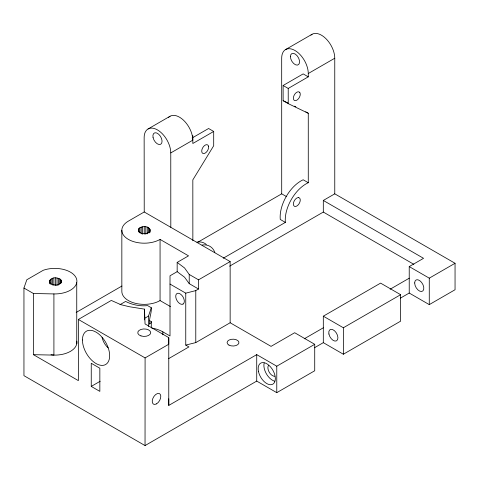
<?xml version="1.0" encoding="UTF-8"?>
<svg xmlns="http://www.w3.org/2000/svg" width="479" height="479" viewBox="0 0 479 479"><rect width="100%" height="100%" fill="white"/><g stroke="black" fill="none" stroke-linecap="round" stroke-linejoin="round"><path stroke-width="0.72" d="M78.364 319.451L145.095 357.909L168.77 344.245L168.77 337.629L145.053 323.936L144.496 309.141L129.42 306.734L120.942 304.71L111.296 300.435L78.364 319.451L78.364 380.625L33.422 354.682L33.422 293.501L23.95 288.035L26.812 279.766L43.278 270.264A22.118 12.771 0 0 1 76.197 277.958A22.118 12.771 0 0 1 53.911 293.926L33.422 293.501M53.911 293.926L53.911 355.101L33.422 354.682M57.025 285.514L57.025 278.03C51.163 276.114 45.373 283.61 53.882 284.807C59.743 286.723 65.527 279.233 57.025 278.03M58.492 285.113L58.492 278.383M59.749 284.179L59.749 278.94M60.713 283.37L60.713 279.664M61.318 282.736L61.318 280.514M61.528 282.903L61.528 281.418M76.748 343.862L76.748 282.682M91.249 386.415L91.249 363.268L99.842 368.225L99.842 391.373L91.249 386.415L100.189 381.254M121.84 230.261L121.84 291.436A22.393 12.927 0 0 0 135.665 303.381A22.393 12.927 0 0 0 160.064 300.578L170.422 306.56M23.95 288.035L23.95 375.668L145.041 445.578L145.095 357.909M149.532 323.978C148.819 318.409 151.771 313.242 151.292 307.728L147.64 305.62C140.102 306.368 132.342 304.925 125.618 301.429L120.013 304.662M160.064 300.578L160.064 239.404A22.393 12.927 0 0 1 128.396 239.404A22.393 12.927 0 0 1 128.396 221.118L144.227 211.975L230.148 261.582L230.148 322.756L195.779 342.599L185.756 345.078L185.756 293.16L170.009 284.065M145.041 445.578L256.726 381.092L276.772 392.666L314.721 370.764L314.721 344.305L276.772 366.201L256.726 354.634L168.77 405.42L168.77 337.629M177.164 262.408L184.571 267.977L189.223 274.461L198.528 279.832L198.528 289.017L189.223 283.646L184.571 277.233L177.164 271.665L177.164 262.408L188.534 255.846L160.064 239.404M195.779 342.599L195.779 290.603L198.528 289.017M223.226 258.241L285.364 222.394A29.512 17.052 -60 0 1 308.278 182.721L308.272 113.278L288.238 103.632L288.214 88.441L308.272 76.838L308.272 73.521A18.801 10.855 60 0 0 294.98 50.499A18.801 10.855 60 0 0 281.688 58.175L281.706 193.833L286.759 196.749M310.925 35.123A18.801 10.855 60 0 1 325.744 38.488A18.801 10.855 60 0 1 334.761 58.228L334.767 193.833L455.05 263.276L455.05 289.741L429.274 304.62L409.228 293.046L409.228 266.587L423.55 258.319L323.313 200.45L323.313 212.065L229.633 266.162M192.815 135.611L192.827 143.49L213.694 131.45L213.694 145.748L192.827 179.9L192.857 240.757M138.365 229.255C137.946 234.746 147.694 235.003 150.101 231.07C150.514 225.585 140.772 225.322 138.365 229.255L138.365 231.501M148.502 326.468L148.502 316.086L151.292 307.728M149.496 320.583L151.292 321.619L150.717 323.295L149.436 324.038M148.047 128.983L170.069 116.241M288.238 103.632L283.131 100.686L283.113 85.496L303.165 73.898L308.272 76.838M170.811 227.327L170.769 152.921L192.792 140.179A18.801 10.867 59.9 0 0 183.343 120.049A18.801 10.867 59.9 0 0 168.416 117.612M285.58 49.571L312.069 34.272M308.272 73.521L334.761 58.228M76.167 312.452L121.947 286.017M197.881 242.188L281.706 193.833M177.164 271.665L170.009 275.796L170.009 335.983L162.848 331.851A26.327 15.196 0 0 0 151.777 328.037M323.313 200.45L334.767 193.833M198.528 279.832L230.148 261.582M144.496 318.397L148.502 316.086M168.614 358.651L188.936 346.916L185.756 345.078M323.313 316.188L380.589 283.119L400.636 294.693L400.636 321.158L343.359 354.226L323.313 342.653L323.313 316.188L343.359 327.762L343.359 354.226M304.219 338.827L323.313 327.804M390.134 289.226L409.228 278.203M343.359 327.762L400.636 294.693M429.274 304.62L429.274 278.161L455.05 263.276M314.404 347.796L323.313 342.653M400.318 298.195L409.228 293.046M192.133 137.976L208.593 128.504L213.694 131.45M185.756 293.16L195.779 290.603M51.008 354.717L53.911 355.101A22.118 12.771 0 0 0 76.808 341.138M283.131 100.686L287.807 102.937M294.489 106.152L295.824 106.793M283.113 85.496L288.214 88.441M308.278 182.721L303.177 179.775A29.512 17.052 -60 0 0 280.263 219.442L285.364 222.394M323.313 212.065L413.85 264.336M409.228 266.587L429.274 278.161M314.721 344.305L294.675 332.725L271.048 346.371L230.148 322.756M305.722 111.805L308.272 113.278M144.227 211.975L144.149 137.587A18.801 10.867 59.9 0 1 157.459 129.905A18.801 10.867 59.9 0 1 170.769 152.921M51.157 278.94L51.157 284.173M50.193 279.664L50.193 284.155M49.582 280.514L49.582 283.502M276.772 366.201L276.772 392.666M256.726 354.634L256.726 381.092M189.223 274.461L189.223 283.646M168.77 398.809L168.77 405.42M162.848 331.851L162.848 334.791M151.292 321.619L151.292 327.582M150.101 229.255L150.101 232.249M149.49 228.411L149.49 232.902M148.526 227.687L148.526 232.92M147.269 227.124L147.269 233.86M145.802 226.777L145.802 234.261M144.496 309.141L144.496 319.882M144.233 226.657L144.233 234.141M142.658 226.777L142.658 234.261M141.191 227.124L141.191 233.86M139.934 227.687L139.934 232.92M138.97 228.411L138.97 232.153M55.45 277.91L55.45 285.394M53.882 278.03L53.882 285.508M52.415 278.383L52.415 285.113M108.14 347.88A12.149 7.017 60 0 1 102.063 337.354M202.054 245.05A30.458 17.591 -60 0 1 214.861 252.451M196.947 242.105A30.458 17.591 -60 0 1 206.323 244.464M274.772 376.243A6.478 3.742 60 0 1 269.24 372.213A6.478 3.742 60 0 1 268.509 365.405M274.707 381.206A12.149 7.017 60 0 1 264.18 362.98M183.068 304.045L182.176 304.315A6.077 3.509 60 0 1 177.883 301.836L176.991 300.537A6.077 3.509 60 0 1 176.619 293.795A6.077 3.509 60 0 1 182.176 295.729L183.068 297.028A6.077 3.509 60 0 1 183.068 304.045M298.531 197.611L297.704 197.689A4.862 2.808 -60 0 0 293.639 202.354A4.862 2.808 -60 0 0 295.094 206.467L295.926 206.383A4.862 2.808 -60 0 0 299.992 201.725A4.862 2.808 -60 0 0 298.531 197.611M299.794 92.513L299.249 92.004A4.862 2.808 -60 0 0 294.723 94.273A4.862 2.808 -60 0 0 293.843 99.913L294.387 100.422A4.862 2.808 -60 0 0 298.908 98.153A4.862 2.808 -60 0 0 299.794 92.513M208.491 146.173L208.149 145.412A4.862 2.808 -60 0 0 203.85 146.209A4.862 2.808 -60 0 0 201.851 152.059L202.192 152.819A4.862 2.808 -60 0 0 206.491 152.023A4.862 2.808 -60 0 0 208.491 146.173M156.513 403.875A6.077 3.509 -60 0 0 160.237 394.289A6.077 3.509 -60 0 0 152.795 398.582A6.077 3.509 -60 0 0 156.513 403.875M82.442 339.994A19.238 11.107 60 0 0 102.847 365.375A19.238 11.107 60 0 0 102.847 338.168A19.238 11.107 60 0 0 82.442 339.994M140.988 335.917A6.478 3.742 0 0 0 150.711 332.677A6.478 3.742 0 0 0 140.988 329.438A6.478 3.742 0 0 0 140.988 335.917M228.968 345.108A5.94 3.431 0 0 0 238.799 343.365A5.94 3.431 0 0 0 231.267 339.324A5.94 3.431 0 0 0 228.968 345.108M414.67 282.957A6.478 3.742 60 0 0 421.544 291.507A6.478 3.742 60 0 0 421.544 282.347A6.478 3.742 60 0 0 414.67 282.957M328.911 334.019A6.478 3.742 60 0 0 336.575 340.82A6.478 3.742 60 0 0 334.522 330.779A6.478 3.742 60 0 0 328.911 334.019M290.424 56.576A6.478 3.742 60 0 0 297.297 65.126A6.478 3.742 60 0 0 297.291 55.959A6.478 3.742 60 0 0 290.424 56.576M153.046 137.455A6.478 3.742 59.9 0 0 160.722 144.251A6.478 3.742 59.9 0 0 158.663 134.216A6.478 3.742 59.9 0 0 153.046 137.455M258.456 371.423A12.149 7.017 60 0 0 272.826 384.17A12.149 7.017 60 0 0 268.976 365.351A12.149 7.017 60 0 0 258.456 371.423"/></g></svg>
